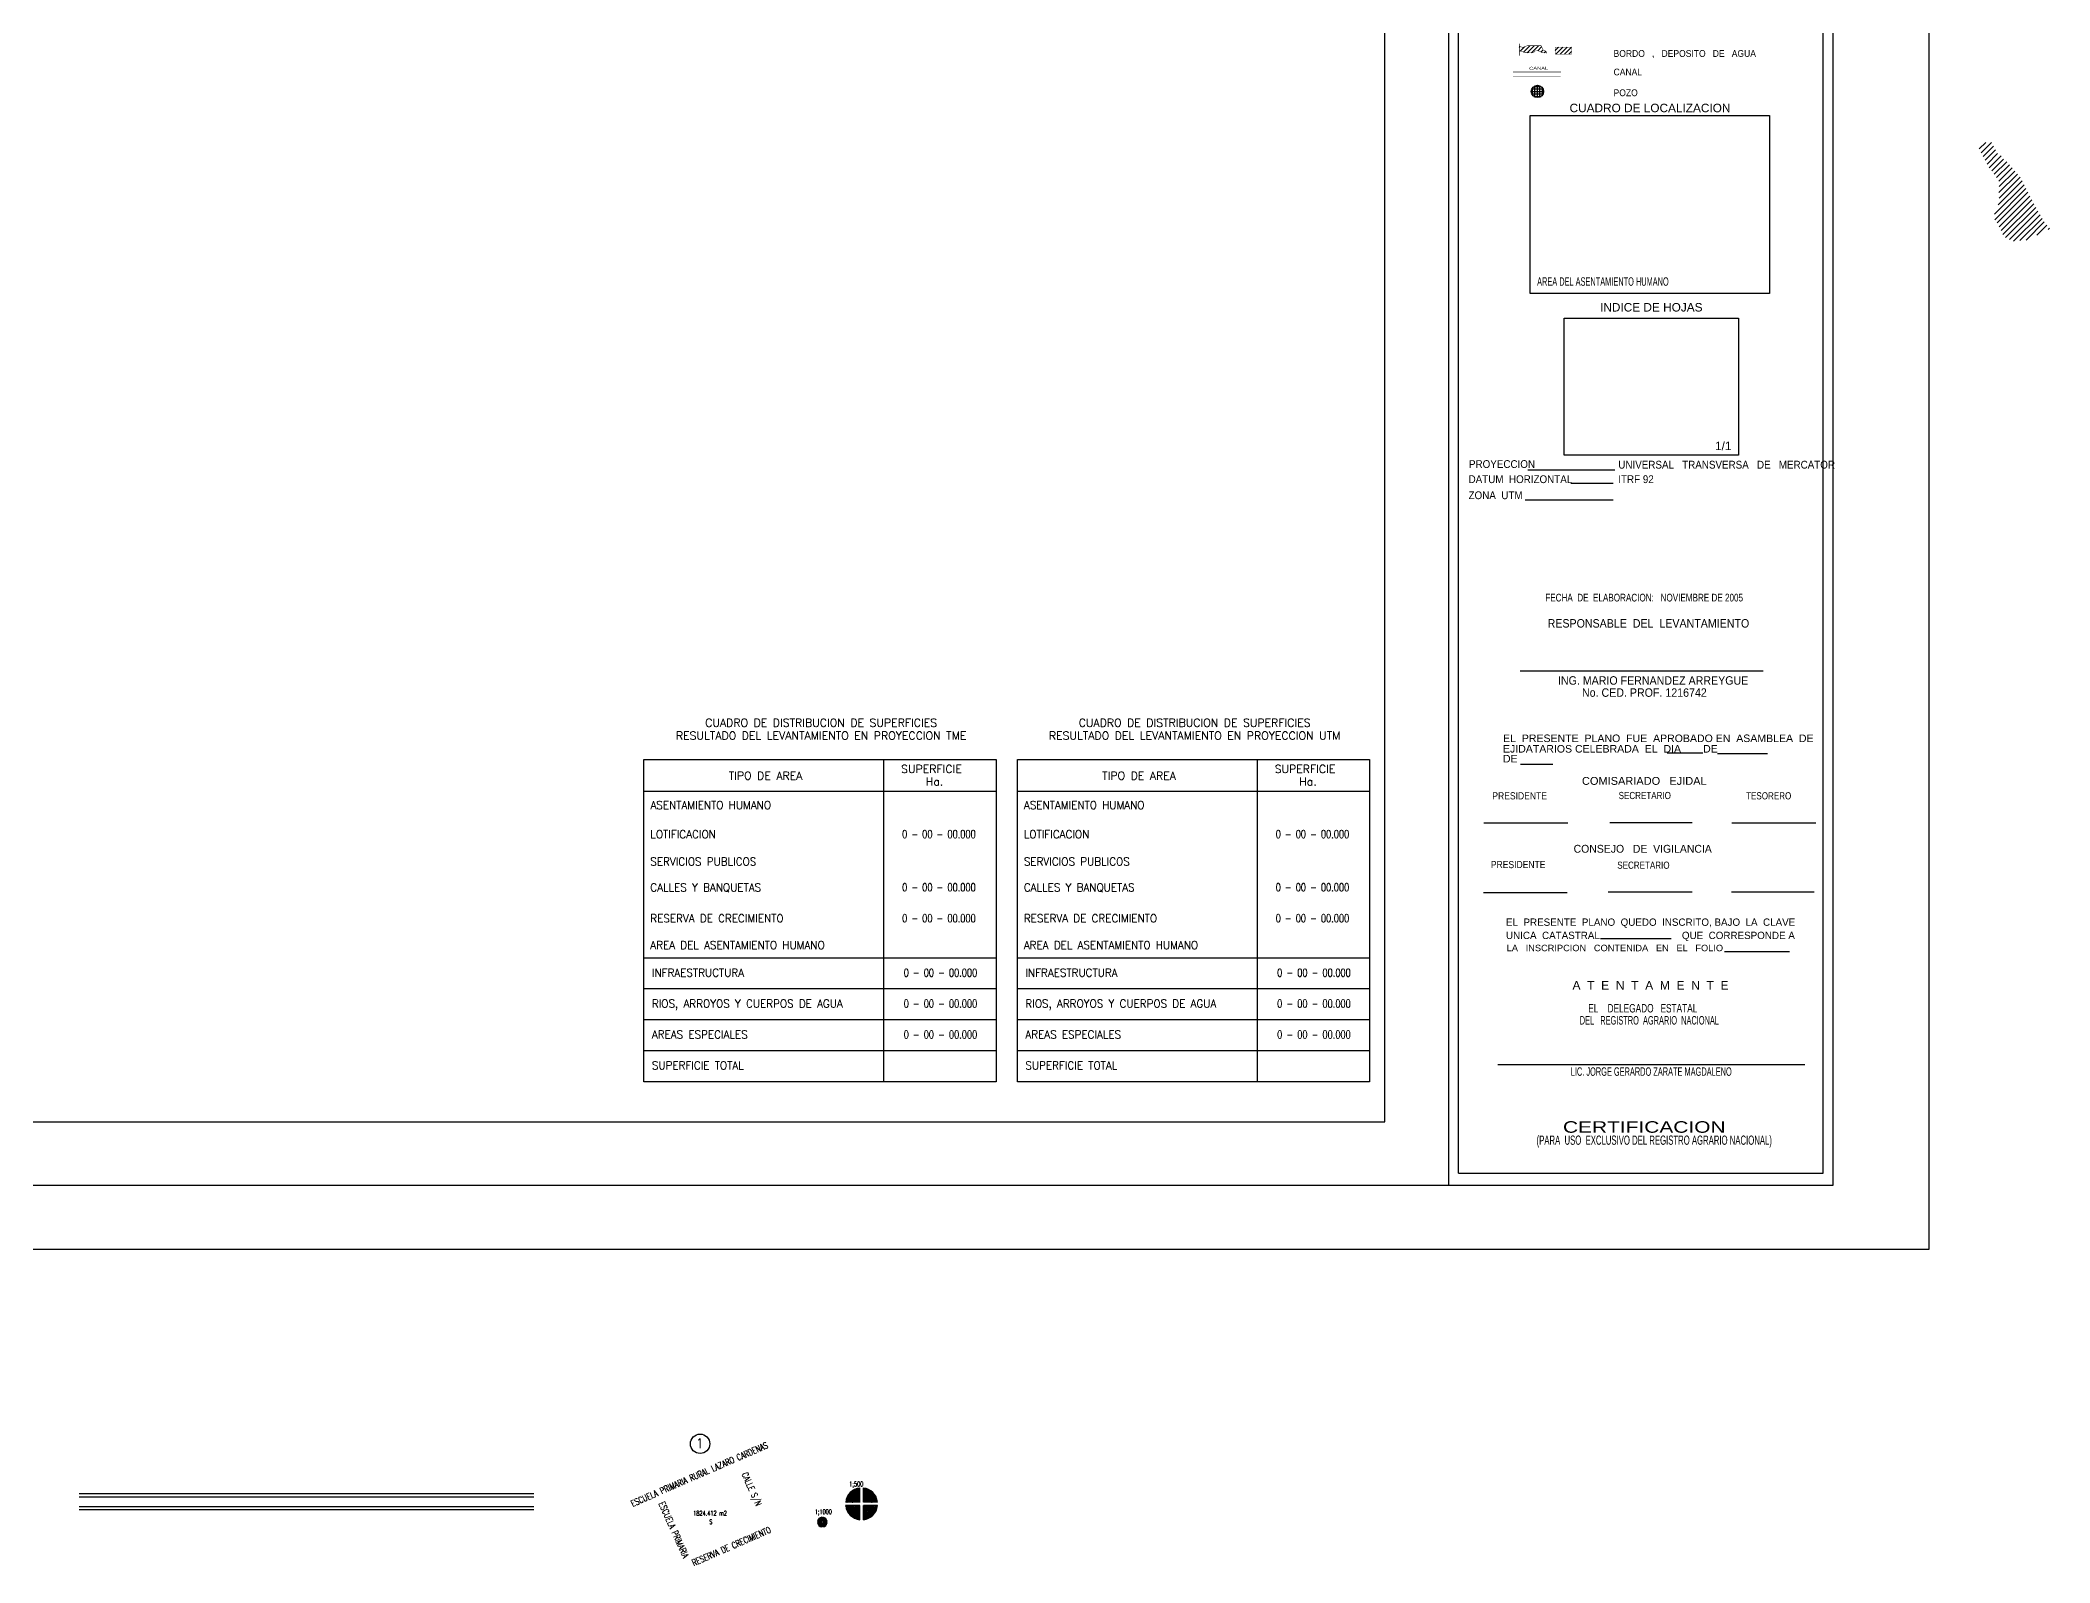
# Model space of a CAD drawing. Header units: millimetres. Extents: x -117 to 5, y -14 to 86.
# Drawn here: x -58 to 4.8, y -9.8 to 37.8 of the extents above; entities that cross this region are included whole.
import ezdxf
from ezdxf.enums import TextEntityAlignment as Align

# ---------------------------------------------------------------- set-up
doc = ezdxf.new("R2010")
doc.units = ezdxf.units.MM
doc.layers.add('PP', color=7, linetype='Continuous')
doc.styles.add('romand', font='romand.shx', dxfattribs={"width": 0.75, "height": 0.25})
doc.styles.add('ROMANS', font='romans.shx', dxfattribs={"width": 0.75, "height": 0.25})
doc.styles.add('TIMES', font='swissl.ttf')
doc.styles.add('verdana', font='MICROSS.TTF')
pattern_1 = [(45, (-24.65706, 8.54752), (-0.06733018, 0.06733018), [])]

msp = doc.modelspace()

# ---------------------------------------------------------------- hatches: boundary and pattern name
at = {"layer": 'PP'}
h = msp.add_hatch(dxfattribs=at)
h.set_pattern_fill('ANSI31', color=1, scale=0.02999, style=0)
h.set_pattern_definition(pattern_1)
h.paths.add_polyline_path([(-11.115, 37.627), (-11.539, 37.627), (-11.69, 37.574), (-11.796, 37.609), (-11.796, 37.458), (-11.736, 37.456), (-11.629, 37.41), (-11.364, 37.404), (-11.286, 37.469), (-11.207, 37.469), (-11.087, 37.408), (-10.951, 37.399), (-10.956, 37.45), (-11.05, 37.493)])
h = msp.add_hatch(dxfattribs=at)
h.set_pattern_fill('ANSI31', color=1, scale=0.02999, style=0)
h.set_pattern_definition(pattern_1)
h.paths.add_polyline_path([(-10.169, 37.58), (-10.678, 37.58), (-10.678, 37.363), (-10.169, 37.363)])
h = msp.add_hatch(dxfattribs=at)
h.set_pattern_fill('LINE', color=256, scale=0.04, angle=45, style=0)
h.set_pattern_definition([(45, (-31046.44694, -83876.71844), (-0.08980256121, 0.08980256121), [])])
h.paths.add_polyline_path([(3.201, 32.694), (3.152, 32.675), (3.163, 32.648), (3.045, 32.399), (3.061, 32.235), (3.038, 32.089), (3.116, 32.13), (3.224, 31.882), (3.25, 31.851), (3.34, 31.661), (3.359, 31.643), (3.643, 31.521), (4.04, 31.551), (4.447, 31.744), (4.459, 31.75), (4.775, 31.907), (4.589, 32.134), (4.251, 32.732), (3.862, 33.496), (3.423, 34.011), (3.357, 34.059), (3.289, 34.098), (3.221, 34.074), (3.282, 34.254), (3.133, 34.254), (3.133, 34.267), (2.92, 34.665), (2.902, 34.66), (2.56, 34.498), (2.522, 34.495), (2.873, 33.827), (2.865, 33.819), (2.916, 33.768), (2.925, 33.775), (3.203, 33.373), (3.186, 33.092), (3.165, 33.082), (3.19, 33.015)])
at = {"layer": 'PP', "lineweight": 25}
h = msp.add_hatch(dxfattribs=at)
h.set_pattern_fill('ANSI36', color=256, scale=0.009578, style=0)
h.set_pattern_definition([(45, (-29109.0961, -195971.041086), (0.0161273463, 0.0591336031), [0.076025039542, -0.0152050079084, 0, -0.0152050079084])])
h.paths.add_polyline_path([(-32.394, -8.443), (-32.394, -8), (-32.838, -8, 0.352652)])
h.paths.add_polyline_path([(-32.394, -7.892), (-32.394, -7.449, 0.352652), (-32.838, -7.892)])
h.paths.add_polyline_path([(-32.287, -7.449), (-32.287, -7.892), (-31.844, -7.892, 0.352652)])
h.paths.add_polyline_path([(-31.844, -8), (-32.287, -8), (-32.287, -8.443, 0.352652)])
h = msp.add_hatch(dxfattribs=at)
h.set_pattern_fill('ANSI36', color=256, scale=0.002873, style=0)
h.set_pattern_definition([(45, (-8756.594758, -58797.440094), (0.00483820389, 0.01774008093), [0.0228075118626, -0.0045615023725, 0, -0.0045615023725])])
h.paths.add_polyline_path([(-33.584, -8.661), (-33.584, -8.528), (-33.717, -8.528, 0.352652)])
h.paths.add_polyline_path([(-33.584, -8.496), (-33.584, -8.362, 0.352652), (-33.717, -8.496)])
h.paths.add_polyline_path([(-33.552, -8.362), (-33.552, -8.496), (-33.419, -8.496, 0.352652)])
h.paths.add_polyline_path([(-33.419, -8.528), (-33.552, -8.528), (-33.552, -8.661, 0.352652)])

# ---------------------------------------------------------------- linework, layer by layer
at = {"layer": 'PP', "color": 1, "lineweight": 25}
for p, q in [((-14, 2), (-14, 84)), ((-13.7, 2.394), (-13.7, 83.7)), ((-2.3, 2.394), (-2.3, 83.7)), ((-13.7, 2.394), (-2.3, 2.394))]:
    msp.add_line(p, q, dxfattribs=at)
at = {"layer": 'PP', "color": 1}
for p, q in [((-11.421, 36.196), (-11.038, 36.196)), ((-11.405, 36.274), (-11.054, 36.274)), ((-11.405, 36.119), (-11.054, 36.119)), ((-11.384, 36.083), (-11.384, 36.31)), ((-11.343, 36.351), (-11.116, 36.351)), ((-11.343, 36.042), (-11.116, 36.042)), ((-11.307, 36.021), (-11.307, 36.372)), ((-11.23, 36.005), (-11.23, 36.388)), ((-11.152, 36.021), (-11.152, 36.372)), ((-11.075, 36.083), (-11.075, 36.31)), ((-11.535, 24.371), (-8.815, 24.371)), ((-10.187, 23.952), (-8.867, 23.952)), ((-11.616, 23.434), (-8.867, 23.434)), ((-4.184, 18.08), (-11.767, 18.08)), ((-39.14, 15.323), (-28.14, 15.323)), ((-39.14, 5.249), (-39.14, 15.323)), ((-31.656, 15.323), (-31.656, 5.249)), ((-28.14, 15.323), (-28.14, 5.249)), ((-27.473, 15.323), (-16.473, 15.323)), ((-27.473, 5.249), (-27.473, 15.323)), ((-19.989, 15.323), (-19.989, 5.249)), ((-16.473, 15.323), (-16.473, 5.249)), ((-11.76, 15.173), (-10.752, 15.173)), ((-7.177, 15.532), (-6.067, 15.532)), ((-5.608, 15.509), (-4.039, 15.509)), ((-39.14, 14.325), (-28.14, 14.325)), ((-27.473, 14.325), (-16.473, 14.325)), ((-10.283, 13.325), (-12.9, 13.325)), ((-6.392, 13.336), (-8.969, 13.336)), ((-2.533, 13.325), (-5.16, 13.325)), ((-12.91, 11.167), (-10.303, 11.167)), ((-9.02, 11.178), (-6.392, 11.178)), ((-5.17, 11.178), (-2.583, 11.178)), ((-9.262, 9.721), (-7.048, 9.721)), ((-5.39, 9.315), (-3.361, 9.315)), ((-28.14, 8.147), (-39.14, 8.147)), ((-12.472, 5.785), (-2.875, 5.785)), ((-28.14, 5.249), (-39.14, 5.249)), ((-16.473, 5.249), (-27.473, 5.249))]:
    msp.add_line(p, q, dxfattribs=at)
at = {"layer": 'PP'}
for p, q in [((-28.14, 9.113), (-39.14, 9.113)), ((-16.473, 9.113), (-27.473, 9.113)), ((-16.473, 8.147), (-27.473, 8.147)), ((-28.14, 7.181), (-39.14, 7.181)), ((-16.473, 7.181), (-27.473, 7.181)), ((-28.14, 6.215), (-39.14, 6.215)), ((-16.473, 6.215), (-27.473, 6.215))]:
    msp.add_line(p, q, dxfattribs=at)
at = {"layer": 'PP', "lineweight": 25}
for p, q in [((-32.394, -7.892), (-32.394, -7.446)), ((-32.287, -7.892), (-32.287, -7.446)), ((-32.394, -7.892), (-32.841, -7.892)), ((-32.394, -8), (-32.841, -8)), ((-32.394, -8.446), (-32.394, -8)), ((-31.841, -7.892), (-32.287, -7.892)), ((-31.841, -8), (-32.287, -8)), ((-32.287, -8.446), (-32.287, -8)), ((-33.584, -8.496), (-33.718, -8.496)), ((-33.584, -8.528), (-33.718, -8.528)), ((-33.584, -8.496), (-33.584, -8.362)), ((-33.584, -8.662), (-33.584, -8.528)), ((-33.552, -8.496), (-33.552, -8.362)), ((-33.418, -8.496), (-33.552, -8.496)), ((-33.418, -8.528), (-33.552, -8.528)), ((-33.552, -8.662), (-33.552, -8.528))]:
    msp.add_line(p, q, dxfattribs=at)
at = {"layer": 'PP', "color": 1, "lineweight": 25}
for points in [[(1, 86), (1, 0), (-105, 0), (-105, 86)], [(-2, 2), (-102, 2), (-102, 84), (-2, 84)], [(-100.001, 82.001), (-100.001, 3.999), (-15.999, 3.999), (-15.999, 82.001)]]:
    msp.add_lwpolyline(points, close=True, dxfattribs=at)
at = {"layer": 'PP', "color": 1, "const_width": 0.0137}
for points in [[(-11.796, 37.31), (-11.796, 37.688)], [(-11.796, 37.458), (-11.736, 37.456), (-11.629, 37.41), (-11.364, 37.404), (-11.286, 37.469), (-11.207, 37.469), (-11.087, 37.408), (-10.951, 37.399), (-10.956, 37.45), (-11.05, 37.493), (-11.115, 37.627), (-11.539, 37.627), (-11.69, 37.574), (-11.796, 37.609)], [(-11.992, 36.804), (-10.496, 36.804)], [(-10.502, 36.671), (-11.992, 36.671)]]:
    msp.add_lwpolyline(points, dxfattribs=at)
msp.add_lwpolyline([(-10.678, 37.58), (-10.169, 37.58), (-10.169, 37.363), (-10.678, 37.363)], close=True, dxfattribs=at)
at = {"layer": 'PP', "color": 1}
for points in [[(-11.452, 35.444), (-3.976, 35.444), (-3.976, 29.887), (-11.452, 29.887)], [(-10.4, 29.111), (-4.945, 29.111), (-4.945, 24.832), (-10.4, 24.832)], [(-10.4, 29.111), (-4.945, 29.111), (-4.945, 24.832), (-10.4, 24.832)], [(-10.4, 29.111), (-4.945, 29.111), (-4.945, 24.832), (-10.4, 24.832)]]:
    msp.add_lwpolyline(points, close=True, dxfattribs=at)
at = {"layer": 'PP', "color": 4}
for points in [[(-56.782, -7.624), (-42.582, -7.624)], [(-56.782, -8.124), (-42.582, -8.124)]]:
    msp.add_lwpolyline(points, dxfattribs=at)
at = {"layer": 'PP', "color": 2}
for points in [[(-56.782, -7.724), (-42.582, -7.724)], [(-56.782, -8.024), (-42.582, -8.024)]]:
    msp.add_lwpolyline(points, dxfattribs=at)
at = {"layer": 'PP', "color": 1}
msp.add_circle((-11.23, 36.196), 0.192, dxfattribs=at)
at = {"layer": 'PP'}
msp.add_circle((-37.386, -6.068), 0.303, dxfattribs=at)
at = {"layer": 'PP', "lineweight": 25}
for centre, radius, start, end in [((-32.341, -7.946), 0.5, 96.14939, 173.85061), ((-32.341, -7.946), 0.5, 6.14939, 83.85061), ((-32.341, -7.946), 0.5, 186.14939, 263.85061), ((-32.341, -7.946), 0.5, 276.14939, 353.85061), ((-33.568, -8.512), 0.15, 96.14939, 173.85061), ((-33.568, -8.512), 0.15, 186.14939, 263.85061), ((-33.568, -8.512), 0.15, 6.14939, 83.85061), ((-33.568, -8.512), 0.15, 276.14939, 353.85061)]:
    msp.add_arc(centre, radius, start, end, dxfattribs=at)

# ---------------------------------------------------------------- texts
at = {"layer": 'PP', "color": 1}
for s, height, style, width, p in [('BORDO   ,   DEPOSITO   DE   AGUA', 0.21226, 'TIMES', 0.9, (-8.852, 37.277)), ('CANAL', 0.0913, 'verdana', 1.4, (-11.489, 36.875)), ('CANAL', 0.2123, 'TIMES', 0.9, (-8.852, 36.698)), ('POZO', 0.2123, 'TIMES', 0.9, (-8.852, 36.049)), ('AREA DEL ASENTAMIENTO HUMANO', 0.26429, 'TIMES', 0.6, (-11.24, 30.124)), ('PROYECCION', 0.2441, 'TIMES', 0.9, (-13.368, 24.429)), ('UNIVERSAL   TRANSVERSA   DE   MERCATOR', 0.2441, 'TIMES', 0.9, (-8.704, 24.41)), ('DATUM  HORIZONTAL', 0.2441, 'TIMES', 0.9, (-13.381, 23.957)), ('ITRF 92', 0.2441, 'TIMES', 0.9, (-8.705, 23.957)), ('ZONA  UTM', 0.2441, 'TIMES', 0.9, (-13.381, 23.455)), ('FECHA  DE  ELABORACION:   NOVIEMBRE DE 2005', 0.24166, 'TIMES', 0.75, (-10.984, 20.257)), ('RESPONSABLE  DEL  LEVANTAMIENTO', 0.26432, 'TIMES', 0.9, (-10.911, 19.441)), ('ASENTAMIENTO HUMANO', 0.25, 'romand', 0.95, (-38.937, 13.769)), ('ASENTAMIENTO HUMANO', 0.25, 'romand', 0.95, (-27.27, 13.769)), ('PRESIDENTE', 0.2249, 'verdana', 0.85, (-12.639, 14.071)), ('SECRETARIO', 0.2249, 'verdana', 0.8, (-8.694, 14.081)), ('TESORERO', 0.2249, 'verdana', 0.8, (-4.711, 14.071)), ('LOTIFICACION', 0.25, 'romand', 0.95, (-38.941, 12.859)), ('0 - 00 - 00.000', 0.25, 'romand', 0.75, (-31.075, 12.862)), ('LOTIFICACION', 0.25, 'romand', 0.95, (-27.274, 12.859)), ('0 - 00 - 00.000', 0.25, 'romand', 0.75, (-19.408, 12.862)), ('CONSEJO   DE  VIGILANCIA', 0.24598, 'verdana', 0.95, (-10.1, 12.405)), ('SERVICIOS PUBLICOS', 0.25, 'romand', 0.95, (-38.941, 12.004)), ('SERVICIOS PUBLICOS', 0.25, 'romand', 0.95, (-27.274, 12.004)), ('PRESIDENTE', 0.2249, 'verdana', 0.85, (-12.685, 11.923)), ('SECRETARIO', 0.2249, 'verdana', 0.8, (-8.736, 11.903)), ('CALLES Y BANQUETAS', 0.25, 'romand', 0.95, (-38.941, 11.196)), ('0 - 00 - 00.000', 0.25, 'romand', 0.75, (-31.075, 11.199)), ('CALLES Y BANQUETAS', 0.25, 'romand', 0.95, (-27.274, 11.196)), ('0 - 00 - 00.000', 0.25, 'romand', 0.75, (-19.408, 11.199)), ('RESERVA DE CRECIMIENTO', 0.25, 'romand', 0.95, (-38.941, 10.231)), ('0 - 00 - 00.000', 0.25, 'romand', 0.75, (-31.075, 10.234)), ('RESERVA DE CRECIMIENTO', 0.25, 'romand', 0.95, (-27.274, 10.231)), ('0 - 00 - 00.000', 0.25, 'romand', 0.75, (-19.408, 10.234)), ('EL  PRESENTE  PLANO  QUEDO  INSCRITO, BAJO  LA  CLAVE', 0.22877, 'verdana', 0.96, (-12.212, 10.121)), ('AREA DEL ASENTAMIENTO HUMANO', 0.25, 'romand', 0.95, (-38.941, 9.392)), ('AREA DEL ASENTAMIENTO HUMANO', 0.25, 'romand', 0.95, (-27.274, 9.392)), ('UNICA  CATASTRAL', 0.22877, 'verdana', 0.96, (-12.212, 9.707)), ('LA   INSCRIPCION   CONTENIDA   EN   EL   FOLIO', 0.20132, 'verdana', 1.025, (-12.19, 9.327)), ('QUE  CORRESPONDE A', 0.22877, 'verdana', 0.96, (-6.717, 9.707)), ('INFRAESTRUCTURA', 0.25, 'romand', 0.95, (-38.893, 8.531)), ('0 - 00 - 00.000', 0.25, 'romand', 0.75, (-31.028, 8.531)), ('INFRAESTRUCTURA', 0.25, 'romand', 0.95, (-27.226, 8.531)), ('0 - 00 - 00.000', 0.25, 'romand', 0.75, (-19.36, 8.531)), ('RIOS, ARROYOS Y CUERPOS DE AGUA', 0.25, 'romand', 0.95, (-38.893, 7.565)), ('0 - 00 - 00.000', 0.25, 'romand', 0.75, (-31.028, 7.565)), ('RIOS, ARROYOS Y CUERPOS DE AGUA', 0.25, 'romand', 0.95, (-27.226, 7.565)), ('0 - 00 - 00.000', 0.25, 'romand', 0.75, (-19.36, 7.565)), ('EL    DELEGADO   ESTATAL', 0.26469, 'TIMES', 0.7, (-9.644, 7.413)), ('DEL   REGISTRO  AGRARIO  NACIONAL', 0.26469, 'TIMES', 0.6, (-9.908, 7.036)), ('AREAS ESPECIALES', 0.25, 'romand', 0.95, (-38.893, 6.599)), ('0 - 00 - 00.000', 0.25, 'romand', 0.75, (-31.028, 6.599)), ('AREAS ESPECIALES', 0.25, 'romand', 0.95, (-27.226, 6.599)), ('0 - 00 - 00.000', 0.25, 'romand', 0.75, (-19.36, 6.599)), ('SUPERFICIE TOTAL', 0.25, 'romand', 0.95, (-38.893, 5.633)), ('SUPERFICIE TOTAL', 0.25, 'romand', 0.95, (-27.226, 5.633)), ('CERTIFICACION', 0.35955, 'verdana', 1.3, (-10.432, 3.654)), ('(PARA  USO  EXCLUSIVO DEL REGISTRO AGRARIO NACIONAL)', 0.28858, 'TIMES', 0.6, (-11.257, 3.278))]:
    msp.add_text(s, height=height, dxfattribs=dict(at, style=style, width=width)).set_placement(p)
at = {"layer": 'PP', "color": 1, "style": 'TIMES'}
msp.add_text('CUADRO DE LOCALIZACION', height=0.26429, dxfattribs=at).set_placement((-7.714, 35.548), align=Align.CENTER)
at = {"layer": 'PP', "color": 1}
for s, height, style, p in [('INDICE DE HOJAS', 0.26429, 'TIMES', (-9.273, 29.319)), ('INDICE DE HOJAS', 0.26429, 'TIMES', (-9.273, 29.319)), ('1/1', 0.2643, 'TIMES', (-5.682, 24.988)), ('EJIDATARIOS CELEBRADA  EL  DIA', 0.23574, 'TIMES', (-12.307, 15.535)), ('EL  PRESENTE  PLANO  FUE  APROBADO EN  ASAMBLEA  DE', 0.23574, 'TIMES', (-12.303, 15.863)), ('DE', 0.2357, 'TIMES', (-6.055, 15.535)), ('SUPERFICIE', 0.25, 'romand', (-31.107, 14.897)), ('SUPERFICIE', 0.25, 'romand', (-19.439, 14.897)), ('DE', 0.2357, 'TIMES', (-12.307, 15.226)), ('TIPO DE AREA', 0.25, 'romand', (-36.494, 14.688)), ('Ha.', 0.25, 'romand', (-30.337, 14.502)), ('TIPO DE AREA', 0.25, 'romand', (-24.827, 14.688)), ('Ha.', 0.25, 'romand', (-18.67, 14.502)), ('COMISARIADO   EJIDAL', 0.24598, 'verdana', (-9.839, 14.527)), ('A  T  E  N  T  A  M  E  N  T  E', 0.26841, 'verdana', (-10.135, 8.127))]:
    msp.add_text(s, height=height, dxfattribs=dict(at, style=style)).set_placement(p)
at = {"layer": 'PP', "color": 1, "style": 'TIMES', "width": 0.9}
for s, p in [('ING. MARIO FERNANDEZ ARREYGUE', (-7.616, 17.656)), ('No. CED. PROF. 1216742', (-7.889, 17.278))]:
    msp.add_text(s, height=0.26432, dxfattribs=at).set_placement(p, align=Align.CENTER)
at = {"layer": 'PP', "color": 1, "style": 'romand'}
for s, p in [('CUADRO DE DISTRIBUCION DE SUPERFICIES', (-33.605, 16.466)), ('CUADRO DE DISTRIBUCION DE SUPERFICIES', (-21.938, 16.466)), ('RESULTADO DEL LEVANTAMIENTO EN PROYECCION TME', (-33.605, 16.064)), ('RESULTADO DEL LEVANTAMIENTO EN PROYECCION UTM', (-21.938, 16.064))]:
    msp.add_text(s, height=0.25, dxfattribs=at).set_placement(p, align=Align.MIDDLE_CENTER)
at = {"layer": 'PP', "color": 1, "style": 'TIMES', "width": 0.6}
msp.add_text('LIC. JORGE GERARDO ZARATE MAGDALENO', height=0.26469, dxfattribs=at).set_placement((-7.674, 5.354), align=Align.BOTTOM_CENTER)
at = {"layer": 'PP', "lineweight": 25, "style": 'ROMANS', "width": 0.62}
for s, rotation, p in [('ESCUELA PRIMARIA RURAL LAZARO CARDENAS', 23.57157, (-37.368, -7.114)), ('CALLE S/N', 293.97387, (-35.865, -7.523)), ('ESCUELA PRIMARIA', 293.97387, (-38.3, -8.796)), ('RESERVA DE CRECIMIENTO', 23.57157, (-36.368, -9.361))]:
    msp.add_text(s, height=0.2, rotation=rotation, dxfattribs=at).set_placement(p, align=Align.CENTER)
at = {"layer": 'PP', "style": 'ROMANS'}
msp.add_text('1', height=0.3, dxfattribs=at).set_placement((-37.4, -6.05), align=Align.MIDDLE_CENTER)
at = {"layer": 'PP', "lineweight": 25, "style": 'ROMANS', "width": 0.62}
for s, p in [('1;500', (-32.727, -7.399)), ('1;1000', (-33.805, -8.267)), ('1824.412 m2', (-37.601, -8.312)), ('S', (-37.101, -8.58))]:
    msp.add_text(s, height=0.15, dxfattribs=at).set_placement(p)

doc.saveas('drawing.dxf')
